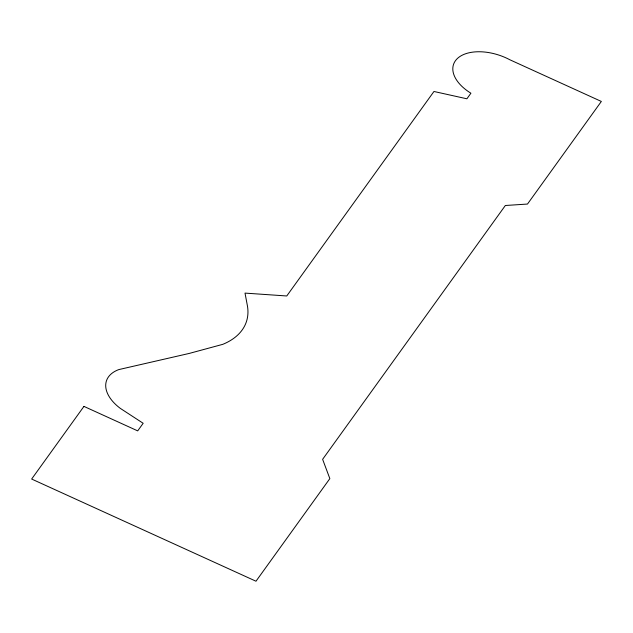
<?xml version="1.0" encoding="UTF-8"?>
<svg xmlns="http://www.w3.org/2000/svg" width="633" height="633" viewBox="0 0 633 633"><rect width="100%" height="100%" fill="white"/><g stroke="black" fill="none" stroke-linecap="round" stroke-linejoin="round"><path stroke-width="0.95" d="M83.944 406.394L31.65 479.039L255.985 581.221L329.848 478.611L322.624 459.321L505.348 205.496L527.487 204.055L601.35 101.446L509.826 59.755A40.607 23.35 18.7 0 0 457.991 57.967A40.607 23.35 18.7 0 0 470.912 93.209L466.893 98.795L433.953 91.484L286.757 295.975L245.011 293.103L247.194 304.647A90.654 52.128 18.7 0 1 222.792 344.336L189.259 353.42L118.846 369.577A43.479 25.004 18.7 0 0 120.302 408.372L143.169 423.279L137.701 430.875L83.944 406.394"/></g></svg>
